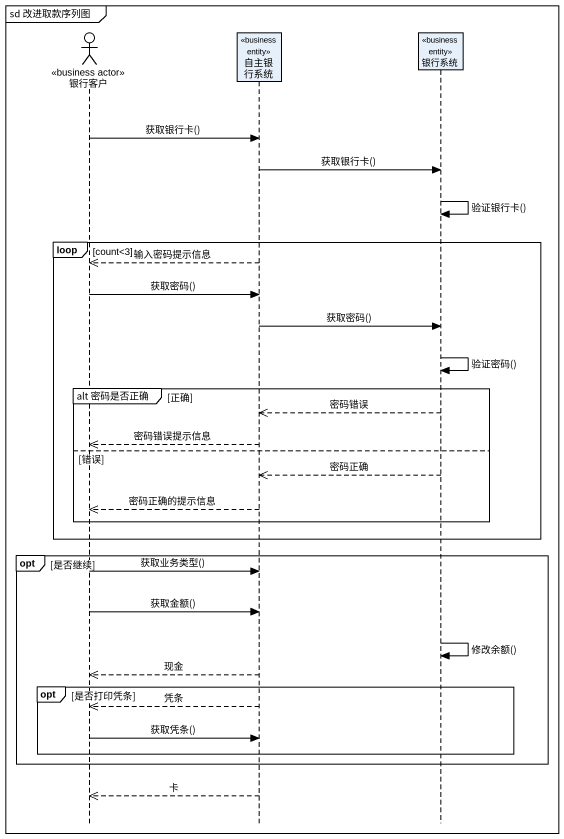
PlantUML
@startuml
mainframe sd 改进取款序列图
hide footbox
actor 银行客户 <<business actor>>
participant 自主银行系统 <<business entity>>
participant 银行系统 <<business entity>>

银行客户 -> 自主银行系统 : 获取银行卡()
自主银行系统 -> 银行系统 : 获取银行卡()
银行系统 -> 银行系统 : 验证银行卡()
loop count<3
  自主银行系统 -->> 银行客户 : 输入密码提示信息
  银行客户 -> 自主银行系统 : 获取密码()
  自主银行系统 -> 银行系统 : 获取密码()
  银行系统 -> 银行系统 : 验证密码()
  group alt 密码是否正确 [正确]
    银行系统 -->> 自主银行系统 : 密码错误
    自主银行系统 -->> 银行客户 : 密码错误提示信息
  else 错误
    银行系统 -->> 自主银行系统 : 密码正确
    自主银行系统 -->> 银行客户 : 密码正确的提示信息
  end
end
opt 是否继续
  银行客户 -> 自主银行系统 : 获取业务类型()
  银行客户 -> 自主银行系统 : 获取金额()
  银行系统 -> 银行系统 : 修改余额()
  自主银行系统 -->> 银行客户 : 现金
  opt 是否打印凭条
    自主银行系统 -->> 银行客户 : 凭条
    银行客户 -> 自主银行系统 : 获取凭条()
  end
end
自主银行系统 -->> 银行客户 : 卡
@enduml
